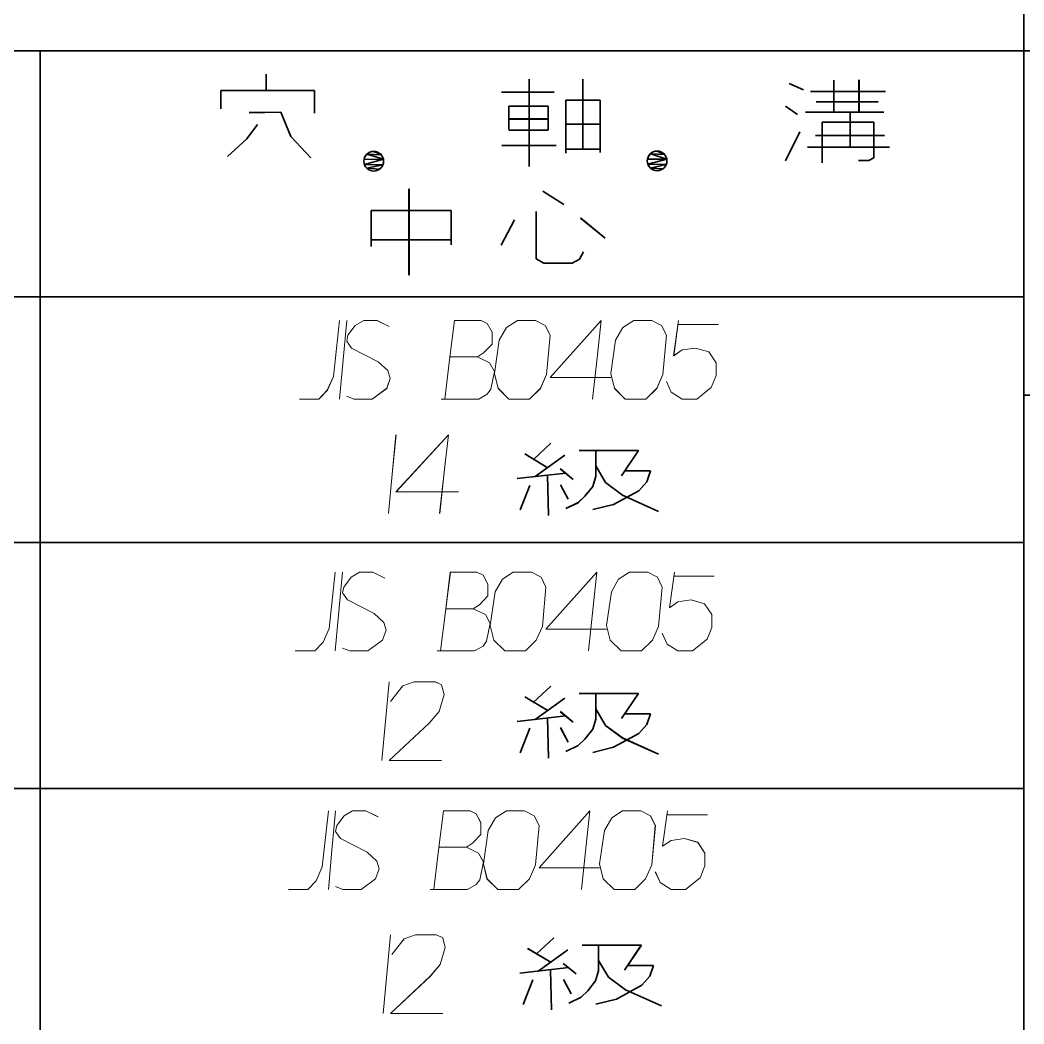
# Model space of a CAD drawing. Header units: millimetres. Extents: x 1333 to 104182, y -62616 to -5704.
# Drawn here: x 51233.66 to 51254.07, y -62596.07 to -62575.65 of the extents above; entities that cross this region are included whole.
import ezdxf

# ---------------------------------------------------------------- set-up
doc = ezdxf.new("R2010")
doc.units = ezdxf.units.MM
doc.header["$LTSCALE"] = 0.5
doc.layers.add('08', color=1, linetype='Continuous')

# ---------------------------------------------------------------- blocks, each defined once
blk = doc.blocks.new('999')
at = {"color": 7, "lineweight": 35}
for p, q in [((75114.978, -11823.12), (75475.513, -11823.12)), ((75414.978, -11823.12), (75414.978, -11898.12)), ((75114.978, -11838.12), (75474.978, -11838.12)), ((75234.978, -11853.12), (75474.978, -11853.12)), ((75474.978, -11868.12), (75294.978, -11868.12))]:
    blk.add_line(p, q, dxfattribs=at)
at = {"color": 7, "lineweight": 35, "ltscale": 0.008194}
blk.add_line((75428.771, -11824.547), (75428.771, -11825.531), dxfattribs=at)
at = {"color": 7, "lineweight": 35, "ltscale": 0.044495}
blk.add_line((75444.804, -11824.836), (75444.804, -11830.175), dxfattribs=at)
at = {"color": 7, "lineweight": 35, "ltscale": 0.035538}
blk.add_line((75448.075, -11824.847), (75448.075, -11829.111), dxfattribs=at)
at = {"color": 7, "lineweight": 35, "ltscale": 0.007961}
blk.add_line((75460.665, -11825.112), (75461.538, -11825.5), dxfattribs=at)
at = {"color": 7, "lineweight": 35, "ltscale": 0.016248}
blk.add_line((75463.384, -11824.913), (75463.384, -11826.863), dxfattribs=at)
at = {"color": 7, "lineweight": 35, "ltscale": 0.016525}
blk.add_line((75464.921, -11824.88), (75464.921, -11826.863), dxfattribs=at)
at = {"color": 7, "lineweight": 35, "ltscale": 0.047644}
blk.add_line((75425.997, -11825.531), (75431.714, -11825.531), dxfattribs=at)
at = {"color": 7, "lineweight": 35, "ltscale": 0.009323}
blk.add_line((75425.997, -11826.649), (75425.997, -11825.531), dxfattribs=at)
at = {"color": 7, "lineweight": 35, "ltscale": 0.011584}
blk.add_line((75431.714, -11825.531), (75431.714, -11826.921), dxfattribs=at)
at = {"color": 7, "lineweight": 35, "ltscale": 0.026721}
blk.add_line((75443.112, -11825.633), (75446.318, -11825.633), dxfattribs=at)
at = {"color": 7, "lineweight": 35, "ltscale": 0.038135}
blk.add_line((75461.969, -11825.6), (75466.545, -11825.6), dxfattribs=at)
at = {"color": 7, "lineweight": 35, "ltscale": 0.017505}
for p, q in [((75447.036, -11826.121), (75449.137, -11826.121)), ((75447.036, -11827.594), (75449.137, -11827.594)), ((75447.036, -11829.122), (75449.137, -11829.122))]:
    blk.add_line(p, q, dxfattribs=at)
at = {"color": 7, "lineweight": 35, "ltscale": 0.027048}
blk.add_line((75447.036, -11829.366), (75447.036, -11826.121), dxfattribs=at)
at = {"color": 7, "lineweight": 35, "ltscale": 0.026678}
blk.add_line((75449.137, -11826.121), (75449.137, -11829.322), dxfattribs=at)
at = {"color": 7, "lineweight": 35, "ltscale": 0.031494}
blk.add_line((75462.312, -11826.231), (75466.091, -11826.231), dxfattribs=at)
at = {"color": 7, "lineweight": 35, "ltscale": 0.016067}
blk.add_line((75427.722, -11826.887), (75429.65, -11826.853), dxfattribs=at)
at = {"color": 7, "lineweight": 35, "ltscale": 0.01343}
blk.add_line((75429.65, -11826.853), (75430.259, -11828.345), dxfattribs=at)
at = {"color": 7, "lineweight": 35, "ltscale": 0.020081}
for p, q in [((75443.554, -11826.497), (75445.964, -11826.497)), ((75443.554, -11827.273), (75445.964, -11827.273)), ((75445.964, -11827.959), (75443.554, -11827.959))]:
    blk.add_line(p, q, dxfattribs=at)
at = {"color": 7, "lineweight": 35, "ltscale": 0.011816}
blk.add_line((75443.554, -11827.915), (75443.554, -11826.497), dxfattribs=at)
at = {"color": 7, "lineweight": 35, "ltscale": 0.012186}
blk.add_line((75445.964, -11826.497), (75445.964, -11827.959), dxfattribs=at)
at = {"color": 7, "lineweight": 35, "ltscale": 0.007469}
blk.add_line((75460.432, -11826.486), (75461.162, -11827.007), dxfattribs=at)
at = {"color": 7, "lineweight": 35, "ltscale": 0.03988}
blk.add_line((75461.648, -11826.863), (75466.434, -11826.863), dxfattribs=at)
at = {"color": 7, "lineweight": 35, "ltscale": 0.017722}
blk.add_line((75464.379, -11826.863), (75464.379, -11828.989), dxfattribs=at)
at = {"color": 7, "lineweight": 35, "ltscale": 0.009085}
blk.add_line((75428.229, -11827.599), (75427.588, -11828.48), dxfattribs=at)
at = {"color": 7, "lineweight": 35, "ltscale": 0.02616}
blk.add_line((75462.676, -11827.461), (75465.816, -11827.461), dxfattribs=at)
at = {"color": 7, "lineweight": 35, "ltscale": 0.02077}
blk.add_line((75462.676, -11829.953), (75462.676, -11827.461), dxfattribs=at)
at = {"color": 7, "lineweight": 35, "ltscale": 0.018094}
blk.add_line((75465.816, -11827.461), (75465.816, -11829.632), dxfattribs=at)
at = {"color": 7, "lineweight": 35, "ltscale": 0.016422}
blk.add_line((75460.444, -11829.82), (75461.305, -11828.048), dxfattribs=at)
at = {"color": 7, "lineweight": 35, "ltscale": 0.01339}
blk.add_line((75427.588, -11828.48), (75426.402, -11829.565), dxfattribs=at)
at = {"color": 7, "lineweight": 35, "ltscale": 0.014779}
blk.add_line((75430.259, -11828.345), (75431.478, -11829.633), dxfattribs=at)
at = {"color": 7, "lineweight": 35, "ltscale": 0.034998}
blk.add_line((75462.268, -11828.28), (75466.467, -11828.28), dxfattribs=at)
at = {"color": 7, "lineweight": 35, "ltscale": 0.008787}
blk.add_line((75434.906, -11829.414), (75435.911, -11829.733), dxfattribs=at)
at = {"color": 7, "lineweight": 35, "ltscale": 0.007298}
blk.add_line((75435.78, -11829.461), (75434.906, -11829.414), dxfattribs=at)
at = {"color": 7, "lineweight": 35, "ltscale": 0.004215}
for p, q in [((75435.322, -11829.248), (75435.78, -11829.461)), ((75452.609, -11829.23), (75453.067, -11829.444))]:
    blk.add_line(p, q, dxfattribs=at)
at = {"color": 7, "lineweight": 35, "ltscale": 0.027539}
blk.add_line((75443.146, -11828.89), (75446.45, -11828.89), dxfattribs=at)
at = {"color": 7, "lineweight": 35, "ltscale": 0.008776}
blk.add_line((75452.194, -11829.397), (75453.197, -11829.716), dxfattribs=at)
at = {"color": 7, "lineweight": 35, "ltscale": 0.007286}
blk.add_line((75453.067, -11829.444), (75452.194, -11829.397), dxfattribs=at)
at = {"color": 7, "lineweight": 35, "ltscale": 0.041724}
blk.add_line((75461.77, -11828.989), (75466.776, -11828.989), dxfattribs=at)
at = {"color": 7, "lineweight": 35, "ltscale": 0.009827}
for p, q in [((75434.732, -11829.734), (75435.911, -11829.733)), ((75435.911, -11829.733), (75434.732, -11829.734)), ((75452.018, -11829.717), (75453.197, -11829.716)), ((75453.197, -11829.716), (75452.018, -11829.717))]:
    blk.add_line(p, q, dxfattribs=at)
at = {"color": 7, "lineweight": 35, "ltscale": 0.009973}
for p, q in [((75435.911, -11829.733), (75434.758, -11830.054)), ((75453.197, -11829.716), (75452.045, -11830.038))]:
    blk.add_line(p, q, dxfattribs=at)
at = {"color": 7, "lineweight": 35, "ltscale": 0.009339}
for p, q in [((75434.758, -11830.054), (75435.879, -11830.071)), ((75452.045, -11830.038), (75453.165, -11830.054))]:
    blk.add_line(p, q, dxfattribs=at)
at = {"color": 7, "lineweight": 35, "ltscale": 0.008293}
for p, q in [((75453.165, -11830.054), (75452.192, -11830.264)), ((75446.715, -11864.41), (75447.184, -11865.288)), ((75446.894, -11879.767), (75447.363, -11880.645))]:
    blk.add_line(p, q, dxfattribs=at)
at = {"color": 7, "lineweight": 35, "ltscale": 0.005164}
blk.add_line((75465.517, -11829.804), (75464.897, -11829.804), dxfattribs=at)
at = {"color": 7, "lineweight": 35, "ltscale": 0.002874}
blk.add_line((75465.816, -11829.632), (75465.517, -11829.804), dxfattribs=at)
at = {"color": 7, "lineweight": 35, "ltscale": 0.008292}
blk.add_line((75435.879, -11830.071), (75434.906, -11830.281), dxfattribs=at)
at = {"color": 7, "lineweight": 35, "ltscale": 0.006446}
for p, q in [((75434.906, -11830.281), (75435.678, -11830.33)), ((75452.192, -11830.264), (75452.964, -11830.313))]:
    blk.add_line(p, q, dxfattribs=at)
at = {"color": 7, "lineweight": 35, "ltscale": 0.043878}
blk.add_line((75437.474, -11831.529), (75437.474, -11836.794), dxfattribs=at)
at = {"color": 7, "lineweight": 35, "ltscale": 0.012576}
blk.add_line((75445.643, -11831.682), (75446.913, -11832.497), dxfattribs=at)
at = {"color": 7, "lineweight": 35, "ltscale": 0.040601}
for p, q in [((75435.165, -11832.854), (75440.037, -11832.854)), ((75435.165, -11834.637), (75440.037, -11834.637))]:
    blk.add_line(p, q, dxfattribs=at)
at = {"color": 7, "lineweight": 35, "ltscale": 0.018365}
blk.add_line((75435.165, -11835.058), (75435.165, -11832.854), dxfattribs=at)
at = {"color": 7, "lineweight": 35, "ltscale": 0.017517}
blk.add_line((75440.037, -11832.854), (75440.037, -11834.956), dxfattribs=at)
at = {"color": 7, "lineweight": 35, "ltscale": 0.02406}
blk.add_line((75445.236, -11832.922), (75445.236, -11835.809), dxfattribs=at)
at = {"color": 7, "lineweight": 35, "ltscale": 0.014554}
blk.add_line((75443.913, -11833.431), (75443.1, -11834.977), dxfattribs=at)
at = {"color": 7, "lineweight": 35, "ltscale": 0.016273}
blk.add_line((75447.93, -11833.313), (75449.439, -11834.552), dxfattribs=at)
at = {"color": 7, "lineweight": 35, "ltscale": 0.004257}
blk.add_line((75447.868, -11835.819), (75448.123, -11835.376), dxfattribs=at)
at = {"color": 7, "lineweight": 35, "ltscale": 0.004455}
blk.add_line((75445.236, -11835.809), (75445.699, -11836.076), dxfattribs=at)
at = {"color": 7, "lineweight": 35, "ltscale": 0.014355}
blk.add_line((75445.699, -11836.076), (75447.421, -11836.076), dxfattribs=at)
at = {"color": 7, "lineweight": 35, "ltscale": 0.004297}
blk.add_line((75447.421, -11836.076), (75447.868, -11835.819), dxfattribs=at)
at = {"color": 7, "lineweight": 35, "ltscale": 0.012234}
for p, q in [((75446.124, -11847.06), (75445.05, -11848.061)), ((75446.124, -11861.876), (75445.05, -11862.877))]:
    blk.add_line(p, q, dxfattribs=at)
at = {"color": 7, "lineweight": 35, "ltscale": 0.013328}
for p, q in [((75444.533, -11847.702), (75445.901, -11848.531)), ((75444.712, -11877.876), (75446.08, -11878.704))]:
    blk.add_line(p, q, dxfattribs=at)
at = {"color": 7, "lineweight": 35, "ltscale": 0.018495}
for p, q in [((75446.975, -11847.789), (75445.174, -11849.087)), ((75446.975, -11862.605), (75445.174, -11863.903))]:
    blk.add_line(p, q, dxfattribs=at)
at = {"color": 7, "lineweight": 35, "ltscale": 0.030115}
for p, q in [((75447.851, -11847.505), (75451.464, -11847.505)), ((75447.851, -11862.321), (75451.464, -11862.321)), ((75448.029, -11877.678), (75451.643, -11877.678))]:
    blk.add_line(p, q, dxfattribs=at)
at = {"color": 7, "lineweight": 35, "ltscale": 0.013083}
for p, q in [((75448.861, -11847.505), (75448.861, -11849.075)), ((75448.861, -11862.321), (75448.861, -11863.891)), ((75449.04, -11877.678), (75449.04, -11879.248))]:
    blk.add_line(p, q, dxfattribs=at)
at = {"color": 7, "lineweight": 35, "ltscale": 0.015362}
for p, q in [((75451.464, -11847.505), (75450.441, -11849.038)), ((75451.643, -11877.678), (75450.619, -11879.211))]:
    blk.add_line(p, q, dxfattribs=at)
at = {"color": 7, "lineweight": 35, "ltscale": 0.024924}
for p, q in [((75444.064, -11849.211), (75447.036, -11848.877)), ((75444.064, -11864.027), (75447.036, -11863.693)), ((75444.243, -11879.384), (75447.215, -11879.05))]:
    blk.add_line(p, q, dxfattribs=at)
at = {"color": 7, "lineweight": 35, "ltscale": 0.020496}
for p, q in [((75445.924, -11849.002), (75445.987, -11851.461)), ((75445.924, -11863.818), (75445.987, -11866.276))]:
    blk.add_line(p, q, dxfattribs=at)
at = {"color": 7, "lineweight": 35, "ltscale": 0.008474}
for p, q in [((75446.704, -11848.617), (75447.492, -11849.26)), ((75446.704, -11863.433), (75447.492, -11864.076))]:
    blk.add_line(p, q, dxfattribs=at)
at = {"color": 7, "lineweight": 35, "ltscale": 0.009837}
for p, q in [((75448.861, -11848.444), (75449.466, -11849.458)), ((75448.861, -11863.26), (75449.466, -11864.274)), ((75449.04, -11878.617), (75449.645, -11879.631))]:
    blk.add_line(p, q, dxfattribs=at)
at = {"color": 7, "lineweight": 35, "ltscale": 0.013049}
for p, q in [((75450.638, -11848.741), (75452.204, -11848.741)), ((75450.638, -11863.557), (75452.204, -11863.557)), ((75450.817, -11878.914), (75452.383, -11878.914))]:
    blk.add_line(p, q, dxfattribs=at)
at = {"color": 7, "lineweight": 35, "ltscale": 0.005862}
for p, q in [((75452.204, -11848.741), (75451.982, -11849.409)), ((75452.204, -11863.557), (75451.982, -11864.224))]:
    blk.add_line(p, q, dxfattribs=at)
at = {"color": 7, "lineweight": 35, "ltscale": 0.013404}
for p, q in [((75444.852, -11849.631), (75444.26, -11851.127)), ((75444.852, -11864.447), (75444.26, -11865.943)), ((75445.032, -11879.804), (75444.441, -11881.3))]:
    blk.add_line(p, q, dxfattribs=at)
at = {"color": 7, "lineweight": 35, "ltscale": 0.00829}
blk.add_line((75446.715, -11849.594), (75447.184, -11850.471), dxfattribs=at)
at = {"color": 7, "lineweight": 35, "ltscale": 0.005376}
for p, q in [((75448.861, -11849.075), (75448.677, -11849.693)), ((75449.04, -11879.248), (75448.856, -11879.866))]:
    blk.add_line(p, q, dxfattribs=at)
at = {"color": 7, "lineweight": 35, "ltscale": 0.010647}
blk.add_line((75449.466, -11849.458), (75450.489, -11850.224), dxfattribs=at)
at = {"color": 7, "lineweight": 35, "ltscale": 0.006121}
for p, q in [((75451.982, -11849.409), (75451.488, -11849.952)), ((75451.982, -11864.224), (75451.488, -11864.768)), ((75452.162, -11879.581), (75451.668, -11880.125))]:
    blk.add_line(p, q, dxfattribs=at)
at = {"color": 7, "lineweight": 35, "ltscale": 0.00637}
blk.add_line((75448.677, -11849.693), (75448.195, -11850.286), dxfattribs=at)
at = {"color": 7, "lineweight": 35, "ltscale": 0.014628}
blk.add_line((75451.488, -11849.952), (75449.947, -11850.793), dxfattribs=at)
at = {"color": 7, "lineweight": 35, "ltscale": 0.020169}
blk.add_line((75450.489, -11850.224), (75452.698, -11851.213), dxfattribs=at)
at = {"color": 7, "lineweight": 35, "ltscale": 0.00685}
for p, q in [((75447.788, -11850.682), (75447.048, -11851.04)), ((75447.788, -11865.498), (75447.048, -11865.856)), ((75447.968, -11880.855), (75447.228, -11881.213))]:
    blk.add_line(p, q, dxfattribs=at)
at = {"color": 7, "lineweight": 35, "ltscale": 0.004731}
for p, q in [((75448.195, -11850.286), (75447.788, -11850.682)), ((75448.195, -11865.102), (75447.788, -11865.498)), ((75448.375, -11880.459), (75447.968, -11880.855))]:
    blk.add_line(p, q, dxfattribs=at)
at = {"color": 7, "lineweight": 35, "ltscale": 0.010798}
blk.add_line((75449.947, -11850.793), (75448.689, -11851.102), dxfattribs=at)
at = {"color": 7, "lineweight": 35, "ltscale": 0.013327}
blk.add_line((75444.533, -11862.519), (75445.901, -11863.347), dxfattribs=at)
at = {"color": 7, "lineweight": 35, "ltscale": 0.01536}
blk.add_line((75451.464, -11862.321), (75450.441, -11863.853), dxfattribs=at)
at = {"color": 7, "lineweight": 35, "ltscale": 0.005373}
blk.add_line((75448.861, -11863.891), (75448.677, -11864.509), dxfattribs=at)
at = {"color": 7, "lineweight": 35, "ltscale": 0.010649}
blk.add_line((75449.466, -11864.274), (75450.489, -11865.04), dxfattribs=at)
at = {"color": 7, "lineweight": 35, "ltscale": 0.006372}
blk.add_line((75448.677, -11864.509), (75448.195, -11865.102), dxfattribs=at)
at = {"color": 7, "lineweight": 35, "ltscale": 0.014629}
blk.add_line((75451.488, -11864.768), (75449.947, -11865.609), dxfattribs=at)
at = {"color": 7, "lineweight": 35, "ltscale": 0.020168}
blk.add_line((75450.489, -11865.04), (75452.698, -11866.029), dxfattribs=at)
at = {"color": 7, "lineweight": 35, "ltscale": 0.010797}
blk.add_line((75449.947, -11865.609), (75448.689, -11865.918), dxfattribs=at)
at = {"color": 7, "lineweight": 35, "ltscale": 0.012225}
blk.add_line((75446.302, -11877.233), (75445.23, -11878.234), dxfattribs=at)
at = {"color": 7, "lineweight": 35, "ltscale": 0.018496}
blk.add_line((75447.153, -11877.962), (75445.353, -11879.26), dxfattribs=at)
at = {"color": 7, "lineweight": 35, "ltscale": 0.008484}
blk.add_line((75446.882, -11878.79), (75447.672, -11879.433), dxfattribs=at)
at = {"color": 7, "lineweight": 35, "ltscale": 0.005858}
blk.add_line((75452.383, -11878.914), (75452.162, -11879.581), dxfattribs=at)
at = {"color": 7, "lineweight": 35, "ltscale": 0.020497}
blk.add_line((75446.103, -11879.175), (75446.168, -11881.633), dxfattribs=at)
at = {"color": 7, "lineweight": 35, "ltscale": 0.010659}
blk.add_line((75449.645, -11879.631), (75450.669, -11880.397), dxfattribs=at)
at = {"color": 7, "lineweight": 35, "ltscale": 0.006362}
blk.add_line((75448.856, -11879.866), (75448.375, -11880.459), dxfattribs=at)
at = {"color": 7, "lineweight": 35, "ltscale": 0.01464}
blk.add_line((75451.668, -11880.125), (75450.126, -11880.966), dxfattribs=at)
at = {"color": 7, "lineweight": 35, "ltscale": 0.020157}
blk.add_line((75450.669, -11880.397), (75452.877, -11881.386), dxfattribs=at)
at = {"color": 7, "lineweight": 35, "ltscale": 0.010786}
blk.add_line((75450.126, -11880.966), (75448.869, -11881.275), dxfattribs=at)
at = {"color": 7, "lineweight": 13}
for points in [[(75433.231, -11839.565), (75432.862, -11842.985), (75432.493, -11843.825), (75431.976, -11844.365), (75430.794, -11844.365)], [(75433.231, -11844.365), (75433.453, -11841.965), (75433.675, -11839.565)], [(75433.675, -11844.185), (75434.118, -11844.365), (75435.226, -11844.365), (75436.112, -11843.705), (75436.334, -11843.105), (75436.186, -11842.625), (75435.595, -11842.085), (75433.97, -11841.245), (75433.675, -11840.825), (75433.748, -11840.465), (75434.192, -11839.865), (75434.709, -11839.565), (75435.521, -11839.565), (75436.26, -11839.925)], [(75439.436, -11844.365), (75441.725, -11844.365), (75442.242, -11844.065), (75442.464, -11843.765), (75442.685, -11842.685), (75442.39, -11842.145), (75441.651, -11841.785), (75442.021, -11841.545), (75442.538, -11841.005), (75442.538, -11840.285), (75442.242, -11839.745), (75441.873, -11839.565), (75440.248, -11839.565), (75439.953, -11841.965), (75439.657, -11844.365)], [(75448.668, -11844.365), (75448.964, -11841.665), (75449.185, -11839.565), (75446.083, -11843.045), (75449.776, -11843.045)], [(75453.174, -11843.285), (75453.469, -11843.945), (75454.134, -11844.365), (75455.02, -11844.365), (75455.906, -11843.645), (75456.202, -11842.925), (75456.202, -11842.145), (75455.759, -11841.485), (75454.946, -11841.245), (75454.134, -11841.365), (75453.617, -11841.725), (75453.912, -11839.565)], [(75453.912, -11839.805), (75456.35, -11839.805)], [(75441.651, -11841.785), (75439.953, -11841.785)], [(75436.681, -11846.543), (75436.452, -11848.943), (75436.224, -11851.343)], [(75439.343, -11851.343), (75439.648, -11848.643), (75439.876, -11846.543), (75436.681, -11850.023), (75440.485, -11850.023)], [(75432.977, -11854.929), (75432.608, -11858.349), (75432.239, -11859.189), (75431.722, -11859.729), (75430.54, -11859.729)], [(75432.977, -11859.729), (75433.199, -11857.329), (75433.421, -11854.929)], [(75433.421, -11859.549), (75433.864, -11859.729), (75434.971, -11859.729), (75435.858, -11859.069), (75436.079, -11858.469), (75435.932, -11857.989), (75435.341, -11857.449), (75433.716, -11856.609), (75433.421, -11856.189), (75433.494, -11855.829), (75433.937, -11855.229), (75434.455, -11854.929), (75435.267, -11854.929), (75436.006, -11855.289)], [(75439.182, -11859.729), (75441.471, -11859.729), (75441.988, -11859.429), (75442.21, -11859.129), (75442.431, -11858.049), (75442.136, -11857.509), (75441.397, -11857.149), (75441.767, -11856.909), (75442.284, -11856.369), (75442.284, -11855.649), (75441.988, -11855.109), (75441.619, -11854.929), (75439.994, -11854.929), (75439.698, -11857.329), (75439.403, -11859.729)], [(75448.414, -11859.729), (75448.709, -11857.029), (75448.931, -11854.929), (75445.829, -11858.409), (75449.522, -11858.409)], [(75452.919, -11858.649), (75453.215, -11859.309), (75453.88, -11859.729), (75454.766, -11859.729), (75455.652, -11859.009), (75455.948, -11858.289), (75455.948, -11857.509), (75455.505, -11856.849), (75454.692, -11856.609), (75453.88, -11856.729), (75453.363, -11857.089), (75453.658, -11854.929)], [(75453.658, -11855.169), (75456.095, -11855.169)], [(75441.397, -11857.149), (75439.698, -11857.149)], [(75436.271, -11861.614), (75436.043, -11864.014), (75435.816, -11866.414)], [(75439.459, -11866.414), (75436.271, -11866.414), (75438.7, -11864.134), (75439.307, -11863.414), (75439.611, -11862.394), (75439.459, -11861.794), (75439.079, -11861.614), (75437.789, -11861.614), (75437.106, -11861.854), (75436.347, -11862.814)], [(75432.555, -11869.486), (75432.186, -11872.906), (75431.817, -11873.746), (75431.3, -11874.286), (75430.118, -11874.286)], [(75432.555, -11874.286), (75432.777, -11871.886), (75432.999, -11869.486)], [(75432.999, -11874.106), (75433.442, -11874.286), (75434.55, -11874.286), (75435.436, -11873.626), (75435.658, -11873.026), (75435.51, -11872.546), (75434.919, -11872.006), (75433.294, -11871.166), (75432.999, -11870.746), (75433.072, -11870.386), (75433.516, -11869.786), (75434.033, -11869.486), (75434.845, -11869.486), (75435.584, -11869.846)], [(75438.76, -11874.286), (75441.049, -11874.286), (75441.566, -11873.986), (75441.788, -11873.686), (75442.009, -11872.606), (75441.714, -11872.066), (75440.975, -11871.706), (75441.345, -11871.466), (75441.862, -11870.926), (75441.862, -11870.206), (75441.566, -11869.666), (75441.197, -11869.486), (75439.572, -11869.486), (75439.277, -11871.886), (75438.981, -11874.286)], [(75447.992, -11874.286), (75448.288, -11871.586), (75448.509, -11869.486), (75445.407, -11872.966), (75449.1, -11872.966)], [(75452.498, -11873.206), (75452.793, -11873.866), (75453.458, -11874.286), (75454.344, -11874.286), (75455.23, -11873.566), (75455.526, -11872.846), (75455.526, -11872.066), (75455.083, -11871.406), (75454.27, -11871.166), (75453.458, -11871.286), (75452.941, -11871.646), (75453.236, -11869.486)], [(75453.236, -11869.726), (75455.674, -11869.726)], [(75440.975, -11871.706), (75439.277, -11871.706)], [(75436.346, -11877.05), (75436.119, -11879.45), (75435.891, -11881.85)], [(75439.534, -11881.85), (75436.346, -11881.85), (75438.775, -11879.57), (75439.382, -11878.85), (75439.686, -11877.83), (75439.534, -11877.23), (75439.155, -11877.05), (75437.864, -11877.05), (75437.181, -11877.29), (75436.422, -11878.25)]]:
    blk.add_lwpolyline(points, dxfattribs=at)
for points in [[(75444.827, -11844.365), (75445.492, -11843.705), (75445.861, -11842.865), (75446.083, -11840.465), (75445.788, -11839.865), (75445.197, -11839.565), (75444.089, -11839.565), (75443.424, -11839.985), (75442.981, -11840.765), (75442.685, -11842.805), (75442.907, -11843.705), (75443.572, -11844.365)], [(75451.918, -11844.365), (75452.583, -11843.705), (75452.952, -11842.865), (75453.174, -11840.465), (75452.878, -11839.865), (75452.287, -11839.565), (75451.179, -11839.565), (75450.515, -11839.985), (75450.072, -11840.765), (75449.776, -11842.805), (75449.998, -11843.705), (75450.662, -11844.365)], [(75444.573, -11859.729), (75445.238, -11859.069), (75445.607, -11858.229), (75445.829, -11855.829), (75445.533, -11855.229), (75444.943, -11854.929), (75443.835, -11854.929), (75443.17, -11855.349), (75442.727, -11856.129), (75442.431, -11858.169), (75442.653, -11859.069), (75443.318, -11859.729)], [(75451.664, -11859.729), (75452.329, -11859.069), (75452.698, -11858.229), (75452.919, -11855.829), (75452.624, -11855.229), (75452.033, -11854.929), (75450.925, -11854.929), (75450.261, -11855.349), (75449.817, -11856.129), (75449.522, -11858.169), (75449.743, -11859.069), (75450.408, -11859.729)], [(75444.151, -11874.286), (75444.816, -11873.626), (75445.185, -11872.786), (75445.407, -11870.386), (75445.112, -11869.786), (75444.521, -11869.486), (75443.413, -11869.486), (75442.748, -11869.906), (75442.305, -11870.686), (75442.009, -11872.726), (75442.231, -11873.626), (75442.896, -11874.286)], [(75451.242, -11874.286), (75451.907, -11873.626), (75452.276, -11872.786), (75452.498, -11870.386), (75452.202, -11869.786), (75451.611, -11869.486), (75450.503, -11869.486), (75449.839, -11869.906), (75449.396, -11870.686), (75449.1, -11872.726), (75449.322, -11873.626), (75449.986, -11874.286)]]:
    blk.add_lwpolyline(points, close=True, dxfattribs=at)
at = {"color": 7, "lineweight": 35}
for centre in [(75435.322, -11829.847), (75452.609, -11829.831)]:
    blk.add_circle(centre, 0.6, dxfattribs=at)

msp = doc.modelspace()

# ---------------------------------------------------------------- linework, layer by layer
at = {"color": 7, "lineweight": 35}
for p, q in [((51254.067, -62452.279), (51254.067, -62577.423)), ((51134.067, -62576.279), (51254.245, -62576.279)), ((51234.067, -62576.279), (51234.067, -62601.279)), ((51254.067, -62577.423), (51254.067, -62606.279)), ((51134.067, -62581.279), (51254.067, -62581.279)), ((51281.067, -62583.279), (51254.067, -62583.279)), ((51174.067, -62586.279), (51254.067, -62586.279)), ((51254.067, -62591.279), (51194.067, -62591.279))]:
    msp.add_line(p, q, dxfattribs=at)
at = {"color": 7, "lineweight": 35, "ltscale": 0.008194}
msp.add_line((51238.665, -62576.755), (51238.665, -62577.082), dxfattribs=at)
at = {"color": 7, "lineweight": 35, "ltscale": 0.044495}
msp.add_line((51244.009, -62576.851), (51244.009, -62578.631), dxfattribs=at)
at = {"color": 7, "lineweight": 35, "ltscale": 0.035538}
msp.add_line((51245.099, -62576.855), (51245.099, -62578.276), dxfattribs=at)
at = {"color": 7, "lineweight": 35, "ltscale": 0.016248}
msp.add_line((51250.202, -62576.877), (51250.202, -62577.527), dxfattribs=at)
at = {"color": 7, "lineweight": 35, "ltscale": 0.016525}
msp.add_line((51250.714, -62576.866), (51250.714, -62577.527), dxfattribs=at)
at = {"color": 7, "lineweight": 35, "ltscale": 0.047644}
msp.add_line((51237.74, -62577.082), (51239.646, -62577.082), dxfattribs=at)
at = {"color": 7, "lineweight": 35, "ltscale": 0.009323}
msp.add_line((51237.74, -62577.455), (51237.74, -62577.082), dxfattribs=at)
at = {"color": 7, "lineweight": 35, "ltscale": 0.011584}
msp.add_line((51239.646, -62577.082), (51239.646, -62577.546), dxfattribs=at)
at = {"color": 7, "lineweight": 35, "ltscale": 0.026721}
msp.add_line((51243.445, -62577.117), (51244.514, -62577.117), dxfattribs=at)
at = {"color": 7, "lineweight": 35, "ltscale": 0.007961}
msp.add_line((51249.296, -62576.943), (51249.587, -62577.072), dxfattribs=at)
at = {"color": 7, "lineweight": 35, "ltscale": 0.038135}
msp.add_line((51249.73, -62577.106), (51251.256, -62577.106), dxfattribs=at)
at = {"color": 7, "lineweight": 35, "ltscale": 0.017505}
for p, q in [((51244.753, -62577.279), (51245.453, -62577.279)), ((51244.753, -62577.77), (51245.453, -62577.77)), ((51244.753, -62578.28), (51245.453, -62578.28))]:
    msp.add_line(p, q, dxfattribs=at)
at = {"color": 7, "lineweight": 35, "ltscale": 0.027048}
msp.add_line((51244.753, -62578.361), (51244.753, -62577.279), dxfattribs=at)
at = {"color": 7, "lineweight": 35, "ltscale": 0.026678}
msp.add_line((51245.453, -62577.279), (51245.453, -62578.346), dxfattribs=at)
at = {"color": 7, "lineweight": 35, "ltscale": 0.031494}
msp.add_line((51249.845, -62577.316), (51251.104, -62577.316), dxfattribs=at)
at = {"color": 7, "lineweight": 35, "ltscale": 0.016067}
msp.add_line((51238.315, -62577.534), (51238.958, -62577.523), dxfattribs=at)
at = {"color": 7, "lineweight": 35, "ltscale": 0.01343}
msp.add_line((51238.958, -62577.523), (51239.161, -62578.021), dxfattribs=at)
at = {"color": 7, "lineweight": 35, "ltscale": 0.020081}
for p, q in [((51243.592, -62577.405), (51244.396, -62577.405)), ((51243.592, -62577.663), (51244.396, -62577.663)), ((51244.396, -62577.892), (51243.592, -62577.892))]:
    msp.add_line(p, q, dxfattribs=at)
at = {"color": 7, "lineweight": 35, "ltscale": 0.011816}
msp.add_line((51243.592, -62577.877), (51243.592, -62577.405), dxfattribs=at)
at = {"color": 7, "lineweight": 35, "ltscale": 0.012186}
msp.add_line((51244.396, -62577.405), (51244.396, -62577.892), dxfattribs=at)
at = {"color": 7, "lineweight": 35, "ltscale": 0.007469}
msp.add_line((51249.218, -62577.401), (51249.461, -62577.574), dxfattribs=at)
at = {"color": 7, "lineweight": 35, "ltscale": 0.03988}
msp.add_line((51249.624, -62577.527), (51251.219, -62577.527), dxfattribs=at)
at = {"color": 7, "lineweight": 35, "ltscale": 0.017722}
msp.add_line((51250.534, -62577.527), (51250.534, -62578.235), dxfattribs=at)
at = {"color": 7, "lineweight": 35, "ltscale": 0.02616}
msp.add_line((51249.966, -62577.726), (51251.013, -62577.726), dxfattribs=at)
at = {"color": 7, "lineweight": 35, "ltscale": 0.02077}
msp.add_line((51249.966, -62578.557), (51249.966, -62577.726), dxfattribs=at)
at = {"color": 7, "lineweight": 35, "ltscale": 0.018094}
msp.add_line((51251.013, -62577.726), (51251.013, -62578.45), dxfattribs=at)
at = {"color": 7, "lineweight": 35, "ltscale": 0.009085}
msp.add_line((51238.484, -62577.772), (51238.27, -62578.066), dxfattribs=at)
at = {"color": 7, "lineweight": 35, "ltscale": 0.016422}
msp.add_line((51249.222, -62578.512), (51249.509, -62577.922), dxfattribs=at)
at = {"color": 7, "lineweight": 35, "ltscale": 0.01339}
msp.add_line((51238.27, -62578.066), (51237.875, -62578.427), dxfattribs=at)
at = {"color": 7, "lineweight": 35, "ltscale": 0.014779}
msp.add_line((51239.161, -62578.021), (51239.567, -62578.45), dxfattribs=at)
at = {"color": 7, "lineweight": 35, "ltscale": 0.034998}
msp.add_line((51249.83, -62577.999), (51251.23, -62577.999), dxfattribs=at)
at = {"color": 7, "lineweight": 35, "ltscale": 0.004215}
for p, q in [((51240.848, -62578.321), (51241.001, -62578.393)), ((51246.61, -62578.316), (51246.763, -62578.387))]:
    msp.add_line(p, q, dxfattribs=at)
at = {"color": 7, "lineweight": 35, "ltscale": 0.027539}
msp.add_line((51243.456, -62578.202), (51244.558, -62578.202), dxfattribs=at)
at = {"color": 7, "lineweight": 35, "ltscale": 0.041724}
msp.add_line((51249.664, -62578.235), (51251.333, -62578.235), dxfattribs=at)
at = {"color": 7, "lineweight": 35, "ltscale": 0.009827}
for p, q in [((51240.651, -62578.484), (51241.044, -62578.483)), ((51241.044, -62578.483), (51240.651, -62578.484)), ((51246.414, -62578.478), (51246.807, -62578.478)), ((51246.807, -62578.478), (51246.414, -62578.478))]:
    msp.add_line(p, q, dxfattribs=at)
at = {"color": 7, "lineweight": 35, "ltscale": 0.009973}
for p, q in [((51241.044, -62578.483), (51240.66, -62578.59)), ((51246.807, -62578.478), (51246.422, -62578.585))]:
    msp.add_line(p, q, dxfattribs=at)
at = {"color": 7, "lineweight": 35, "ltscale": 0.008787}
msp.add_line((51240.709, -62578.377), (51241.044, -62578.483), dxfattribs=at)
at = {"color": 7, "lineweight": 35, "ltscale": 0.007298}
msp.add_line((51241.001, -62578.393), (51240.709, -62578.377), dxfattribs=at)
at = {"color": 7, "lineweight": 35, "ltscale": 0.008776}
msp.add_line((51246.472, -62578.371), (51246.807, -62578.478), dxfattribs=at)
at = {"color": 7, "lineweight": 35, "ltscale": 0.007286}
msp.add_line((51246.763, -62578.387), (51246.472, -62578.371), dxfattribs=at)
at = {"color": 7, "lineweight": 35, "ltscale": 0.005164}
msp.add_line((51250.913, -62578.507), (51250.707, -62578.507), dxfattribs=at)
at = {"color": 7, "lineweight": 35, "ltscale": 0.002874}
msp.add_line((51251.013, -62578.45), (51250.913, -62578.507), dxfattribs=at)
at = {"color": 7, "lineweight": 35, "ltscale": 0.009339}
for p, q in [((51240.66, -62578.59), (51241.034, -62578.596)), ((51246.422, -62578.585), (51246.796, -62578.59))]:
    msp.add_line(p, q, dxfattribs=at)
at = {"color": 7, "lineweight": 35, "ltscale": 0.008292}
msp.add_line((51241.034, -62578.596), (51240.709, -62578.666), dxfattribs=at)
at = {"color": 7, "lineweight": 35, "ltscale": 0.006446}
for p, q in [((51240.709, -62578.666), (51240.967, -62578.682)), ((51246.472, -62578.66), (51246.729, -62578.677))]:
    msp.add_line(p, q, dxfattribs=at)
at = {"color": 7, "lineweight": 35, "ltscale": 0.008293}
for p, q in [((51246.796, -62578.59), (51246.472, -62578.66)), ((51244.646, -62590.042), (51244.802, -62590.335)), ((51244.706, -62595.161), (51244.862, -62595.454))]:
    msp.add_line(p, q, dxfattribs=at)
at = {"color": 7, "lineweight": 35, "ltscale": 0.043878}
msp.add_line((51241.565, -62579.082), (51241.565, -62580.837), dxfattribs=at)
at = {"color": 7, "lineweight": 35, "ltscale": 0.012576}
msp.add_line((51244.289, -62579.133), (51244.712, -62579.405), dxfattribs=at)
at = {"color": 7, "lineweight": 35, "ltscale": 0.040601}
for p, q in [((51240.796, -62579.524), (51242.42, -62579.524)), ((51240.796, -62580.118), (51242.42, -62580.118))]:
    msp.add_line(p, q, dxfattribs=at)
at = {"color": 7, "lineweight": 35, "ltscale": 0.018365}
msp.add_line((51240.796, -62580.258), (51240.796, -62579.524), dxfattribs=at)
at = {"color": 7, "lineweight": 35, "ltscale": 0.017517}
msp.add_line((51242.42, -62579.524), (51242.42, -62580.224), dxfattribs=at)
at = {"color": 7, "lineweight": 35, "ltscale": 0.02406}
msp.add_line((51244.153, -62579.546), (51244.153, -62580.509), dxfattribs=at)
at = {"color": 7, "lineweight": 35, "ltscale": 0.014554}
msp.add_line((51243.712, -62579.716), (51243.441, -62580.231), dxfattribs=at)
at = {"color": 7, "lineweight": 35, "ltscale": 0.016273}
msp.add_line((51245.051, -62579.676), (51245.554, -62580.09), dxfattribs=at)
at = {"color": 7, "lineweight": 35, "ltscale": 0.004257}
msp.add_line((51245.03, -62580.512), (51245.115, -62580.364), dxfattribs=at)
at = {"color": 7, "lineweight": 35, "ltscale": 0.004455}
msp.add_line((51244.153, -62580.509), (51244.307, -62580.598), dxfattribs=at)
at = {"color": 7, "lineweight": 35, "ltscale": 0.004297}
msp.add_line((51244.881, -62580.598), (51245.03, -62580.512), dxfattribs=at)
at = {"color": 7, "lineweight": 35, "ltscale": 0.014355}
msp.add_line((51244.307, -62580.598), (51244.881, -62580.598), dxfattribs=at)
at = {"color": 7, "lineweight": 35, "ltscale": 0.012234}
for p, q in [((51244.449, -62584.259), (51244.091, -62584.593)), ((51244.449, -62589.198), (51244.091, -62589.531))]:
    msp.add_line(p, q, dxfattribs=at)
at = {"color": 7, "lineweight": 35, "ltscale": 0.030115}
for p, q in [((51245.024, -62584.407), (51246.229, -62584.407)), ((51245.024, -62589.346), (51246.229, -62589.346)), ((51245.084, -62594.465), (51246.289, -62594.465))]:
    msp.add_line(p, q, dxfattribs=at)
at = {"color": 7, "lineweight": 35, "ltscale": 0.013083}
for p, q in [((51245.361, -62584.407), (51245.361, -62584.93)), ((51245.361, -62589.346), (51245.361, -62589.869)), ((51245.421, -62594.465), (51245.421, -62594.988))]:
    msp.add_line(p, q, dxfattribs=at)
at = {"color": 7, "lineweight": 35, "ltscale": 0.015362}
for p, q in [((51246.229, -62584.407), (51245.888, -62584.918)), ((51246.289, -62594.465), (51245.947, -62594.976))]:
    msp.add_line(p, q, dxfattribs=at)
at = {"color": 7, "lineweight": 35, "ltscale": 0.013328}
for p, q in [((51243.918, -62584.473), (51244.375, -62584.749)), ((51243.978, -62594.531), (51244.434, -62594.807))]:
    msp.add_line(p, q, dxfattribs=at)
at = {"color": 7, "lineweight": 35, "ltscale": 0.018495}
for p, q in [((51244.732, -62584.502), (51244.132, -62584.935)), ((51244.732, -62589.441), (51244.132, -62589.873))]:
    msp.add_line(p, q, dxfattribs=at)
at = {"color": 7, "lineweight": 35, "ltscale": 0.024924}
for p, q in [((51243.762, -62584.976), (51244.753, -62584.865)), ((51243.762, -62589.914), (51244.753, -62589.803)), ((51243.822, -62595.033), (51244.813, -62594.922))]:
    msp.add_line(p, q, dxfattribs=at)
at = {"color": 7, "lineweight": 35, "ltscale": 0.008474}
for p, q in [((51244.642, -62584.778), (51244.905, -62584.992)), ((51244.642, -62589.717), (51244.905, -62589.931))]:
    msp.add_line(p, q, dxfattribs=at)
at = {"color": 7, "lineweight": 35, "ltscale": 0.009837}
for p, q in [((51245.361, -62584.72), (51245.563, -62585.058)), ((51245.361, -62589.659), (51245.563, -62589.997)), ((51245.421, -62594.778), (51245.623, -62595.116))]:
    msp.add_line(p, q, dxfattribs=at)
at = {"color": 7, "lineweight": 35, "ltscale": 0.013049}
for p, q in [((51245.954, -62584.819), (51246.476, -62584.819)), ((51245.954, -62589.758), (51246.476, -62589.758)), ((51246.013, -62594.877), (51246.535, -62594.877))]:
    msp.add_line(p, q, dxfattribs=at)
at = {"color": 7, "lineweight": 35, "ltscale": 0.005862}
for p, q in [((51246.476, -62584.819), (51246.401, -62585.042)), ((51246.476, -62589.758), (51246.401, -62589.98))]:
    msp.add_line(p, q, dxfattribs=at)
at = {"color": 7, "lineweight": 35, "ltscale": 0.020496}
for p, q in [((51244.382, -62584.906), (51244.403, -62585.726)), ((51244.382, -62589.845), (51244.403, -62590.664))]:
    msp.add_line(p, q, dxfattribs=at)
at = {"color": 7, "lineweight": 35, "ltscale": 0.005376}
for p, q in [((51245.361, -62584.93), (51245.3, -62585.137)), ((51245.421, -62594.988), (51245.359, -62595.194))]:
    msp.add_line(p, q, dxfattribs=at)
at = {"color": 7, "lineweight": 35, "ltscale": 0.010647}
msp.add_line((51245.563, -62585.058), (51245.904, -62585.314), dxfattribs=at)
at = {"color": 7, "lineweight": 35, "ltscale": 0.006121}
for p, q in [((51246.401, -62585.042), (51246.237, -62585.223)), ((51246.401, -62589.98), (51246.237, -62590.162)), ((51246.461, -62595.099), (51246.297, -62595.281))]:
    msp.add_line(p, q, dxfattribs=at)
at = {"color": 7, "lineweight": 35, "ltscale": 0.013404}
for p, q in [((51244.025, -62585.116), (51243.828, -62585.614)), ((51244.025, -62590.055), (51243.828, -62590.553)), ((51244.085, -62595.174), (51243.888, -62595.672))]:
    msp.add_line(p, q, dxfattribs=at)
at = {"color": 7, "lineweight": 35, "ltscale": 0.00829}
msp.add_line((51244.646, -62585.104), (51244.802, -62585.396), dxfattribs=at)
at = {"color": 7, "lineweight": 35, "ltscale": 0.00637}
msp.add_line((51245.3, -62585.137), (51245.139, -62585.334), dxfattribs=at)
at = {"color": 7, "lineweight": 35, "ltscale": 0.014628}
msp.add_line((51246.237, -62585.223), (51245.723, -62585.503), dxfattribs=at)
at = {"color": 7, "lineweight": 35, "ltscale": 0.00685}
for p, q in [((51245.003, -62585.466), (51244.757, -62585.586)), ((51245.003, -62590.405), (51244.757, -62590.524)), ((51245.063, -62595.524), (51244.817, -62595.643))]:
    msp.add_line(p, q, dxfattribs=at)
at = {"color": 7, "lineweight": 35, "ltscale": 0.004731}
for p, q in [((51245.139, -62585.334), (51245.003, -62585.466)), ((51245.139, -62590.273), (51245.003, -62590.405)), ((51245.199, -62595.392), (51245.063, -62595.524))]:
    msp.add_line(p, q, dxfattribs=at)
at = {"color": 7, "lineweight": 35, "ltscale": 0.020169}
msp.add_line((51245.904, -62585.314), (51246.64, -62585.643), dxfattribs=at)
at = {"color": 7, "lineweight": 35, "ltscale": 0.010798}
msp.add_line((51245.723, -62585.503), (51245.304, -62585.606), dxfattribs=at)
at = {"color": 7, "lineweight": 35, "ltscale": 0.01536}
msp.add_line((51246.229, -62589.346), (51245.888, -62589.857), dxfattribs=at)
at = {"color": 7, "lineweight": 35, "ltscale": 0.013327}
msp.add_line((51243.918, -62589.412), (51244.375, -62589.688), dxfattribs=at)
at = {"color": 7, "lineweight": 35, "ltscale": 0.005373}
msp.add_line((51245.361, -62589.869), (51245.3, -62590.075), dxfattribs=at)
at = {"color": 7, "lineweight": 35, "ltscale": 0.006372}
msp.add_line((51245.3, -62590.075), (51245.139, -62590.273), dxfattribs=at)
at = {"color": 7, "lineweight": 35, "ltscale": 0.010649}
msp.add_line((51245.563, -62589.997), (51245.904, -62590.252), dxfattribs=at)
at = {"color": 7, "lineweight": 35, "ltscale": 0.014629}
msp.add_line((51246.237, -62590.162), (51245.723, -62590.442), dxfattribs=at)
at = {"color": 7, "lineweight": 35, "ltscale": 0.020168}
msp.add_line((51245.904, -62590.252), (51246.64, -62590.582), dxfattribs=at)
at = {"color": 7, "lineweight": 35, "ltscale": 0.010797}
msp.add_line((51245.723, -62590.442), (51245.304, -62590.545), dxfattribs=at)
at = {"color": 7, "lineweight": 35, "ltscale": 0.012225}
msp.add_line((51244.508, -62594.317), (51244.151, -62594.65), dxfattribs=at)
at = {"color": 7, "lineweight": 35, "ltscale": 0.018496}
msp.add_line((51244.792, -62594.56), (51244.192, -62594.992), dxfattribs=at)
at = {"color": 7, "lineweight": 35, "ltscale": 0.008484}
msp.add_line((51244.702, -62594.836), (51244.965, -62595.05), dxfattribs=at)
at = {"color": 7, "lineweight": 35, "ltscale": 0.005858}
msp.add_line((51246.535, -62594.877), (51246.461, -62595.099), dxfattribs=at)
at = {"color": 7, "lineweight": 35, "ltscale": 0.020497}
msp.add_line((51244.442, -62594.964), (51244.463, -62595.783), dxfattribs=at)
at = {"color": 7, "lineweight": 35, "ltscale": 0.006362}
msp.add_line((51245.359, -62595.194), (51245.199, -62595.392), dxfattribs=at)
at = {"color": 7, "lineweight": 35, "ltscale": 0.010659}
msp.add_line((51245.623, -62595.116), (51245.964, -62595.371), dxfattribs=at)
at = {"color": 7, "lineweight": 35, "ltscale": 0.01464}
msp.add_line((51246.297, -62595.281), (51245.783, -62595.561), dxfattribs=at)
at = {"color": 7, "lineweight": 35, "ltscale": 0.020157}
msp.add_line((51245.964, -62595.371), (51246.7, -62595.701), dxfattribs=at)
at = {"color": 7, "lineweight": 35, "ltscale": 0.010786}
msp.add_line((51245.783, -62595.561), (51245.364, -62595.664), dxfattribs=at)
at = {"color": 7, "lineweight": 13}
for points in [[(51240.151, -62581.761), (51240.028, -62582.901), (51239.905, -62583.181), (51239.733, -62583.361), (51239.339, -62583.361)], [(51240.151, -62583.361), (51240.225, -62582.561), (51240.299, -62581.761)], [(51240.299, -62583.301), (51240.447, -62583.361), (51240.816, -62583.361), (51241.112, -62583.141), (51241.185, -62582.941), (51241.136, -62582.781), (51240.939, -62582.601), (51240.398, -62582.321), (51240.299, -62582.181), (51240.324, -62582.061), (51240.471, -62581.861), (51240.644, -62581.761), (51240.915, -62581.761), (51241.161, -62581.881)], [(51242.219, -62583.361), (51242.983, -62583.361), (51243.155, -62583.261), (51243.229, -62583.161), (51243.303, -62582.801), (51243.204, -62582.621), (51242.958, -62582.501), (51243.081, -62582.421), (51243.253, -62582.241), (51243.253, -62582.001), (51243.155, -62581.821), (51243.032, -62581.761), (51242.49, -62581.761), (51242.392, -62582.561), (51242.293, -62583.361)], [(51245.297, -62583.361), (51245.395, -62582.461), (51245.469, -62581.761), (51244.435, -62582.921), (51245.666, -62582.921)], [(51246.799, -62583.001), (51246.897, -62583.221), (51247.119, -62583.361), (51247.414, -62583.361), (51247.71, -62583.121), (51247.808, -62582.881), (51247.808, -62582.621), (51247.66, -62582.401), (51247.39, -62582.321), (51247.119, -62582.361), (51246.946, -62582.481), (51247.045, -62581.761)], [(51247.045, -62581.841), (51247.857, -62581.841)], [(51242.958, -62582.501), (51242.392, -62582.501)], [(51241.301, -62584.087), (51241.225, -62584.887), (51241.149, -62585.687)], [(51242.189, -62585.687), (51242.29, -62584.787), (51242.366, -62584.087), (51241.301, -62585.247), (51242.569, -62585.247)], [(51240.067, -62586.882), (51239.943, -62588.022), (51239.82, -62588.302), (51239.648, -62588.482), (51239.254, -62588.482)], [(51240.067, -62588.482), (51240.14, -62587.682), (51240.214, -62586.882)], [(51240.214, -62588.422), (51240.362, -62588.482), (51240.731, -62588.482), (51241.027, -62588.262), (51241.101, -62588.062), (51241.051, -62587.902), (51240.854, -62587.722), (51240.313, -62587.442), (51240.214, -62587.302), (51240.239, -62587.182), (51240.387, -62586.982), (51240.559, -62586.882), (51240.83, -62586.882), (51241.076, -62587.002)], [(51242.135, -62588.482), (51242.898, -62588.482), (51243.07, -62588.382), (51243.144, -62588.282), (51243.218, -62587.922), (51243.12, -62587.742), (51242.873, -62587.622), (51242.996, -62587.542), (51243.169, -62587.362), (51243.169, -62587.122), (51243.07, -62586.942), (51242.947, -62586.882), (51242.406, -62586.882), (51242.307, -62587.682), (51242.209, -62588.482)], [(51245.212, -62588.482), (51245.311, -62587.582), (51245.385, -62586.882), (51244.35, -62588.042), (51245.581, -62588.042)], [(51246.714, -62588.122), (51246.813, -62588.342), (51247.034, -62588.482), (51247.33, -62588.482), (51247.625, -62588.242), (51247.723, -62588.002), (51247.723, -62587.742), (51247.576, -62587.522), (51247.305, -62587.442), (51247.034, -62587.482), (51246.862, -62587.602), (51246.96, -62586.882)], [(51246.96, -62586.962), (51247.773, -62586.962)], [(51242.873, -62587.622), (51242.307, -62587.622)], [(51241.164, -62589.11), (51241.089, -62589.91), (51241.013, -62590.71)], [(51242.227, -62590.71), (51241.164, -62590.71), (51241.974, -62589.95), (51242.177, -62589.71), (51242.278, -62589.37), (51242.227, -62589.17), (51242.101, -62589.11), (51241.67, -62589.11), (51241.443, -62589.19), (51241.19, -62589.51)], [(51239.926, -62591.734), (51239.803, -62592.874), (51239.68, -62593.154), (51239.507, -62593.334), (51239.114, -62593.334)], [(51239.926, -62593.334), (51240, -62592.534), (51240.074, -62591.734)], [(51240.074, -62593.274), (51240.221, -62593.334), (51240.591, -62593.334), (51240.886, -62593.114), (51240.96, -62592.914), (51240.911, -62592.754), (51240.714, -62592.574), (51240.172, -62592.294), (51240.074, -62592.154), (51240.098, -62592.034), (51240.246, -62591.834), (51240.418, -62591.734), (51240.689, -62591.734), (51240.935, -62591.854)], [(51241.994, -62593.334), (51242.757, -62593.334), (51242.93, -62593.234), (51243.003, -62593.134), (51243.077, -62592.774), (51242.979, -62592.594), (51242.733, -62592.474), (51242.856, -62592.394), (51243.028, -62592.214), (51243.028, -62591.974), (51242.93, -62591.794), (51242.807, -62591.734), (51242.265, -62591.734), (51242.166, -62592.534), (51242.068, -62593.334)], [(51245.072, -62593.334), (51245.17, -62592.434), (51245.244, -62591.734), (51244.21, -62592.894), (51245.441, -62592.894)], [(51246.573, -62592.974), (51246.672, -62593.194), (51246.893, -62593.334), (51247.189, -62593.334), (51247.484, -62593.094), (51247.583, -62592.854), (51247.583, -62592.594), (51247.435, -62592.374), (51247.164, -62592.294), (51246.893, -62592.334), (51246.721, -62592.454), (51246.82, -62591.734)], [(51246.82, -62591.814), (51247.632, -62591.814)], [(51242.733, -62592.474), (51242.166, -62592.474)], [(51241.19, -62594.256), (51241.114, -62595.056), (51241.038, -62595.856)], [(51242.252, -62595.856), (51241.19, -62595.856), (51241.999, -62595.096), (51242.202, -62594.856), (51242.303, -62594.516), (51242.252, -62594.316), (51242.126, -62594.256), (51241.696, -62594.256), (51241.468, -62594.336), (51241.215, -62594.656)]]:
    msp.add_lwpolyline(points, dxfattribs=at)
for points in [[(51244.017, -62583.361), (51244.238, -62583.141), (51244.361, -62582.861), (51244.435, -62582.061), (51244.337, -62581.861), (51244.14, -62581.761), (51243.77, -62581.761), (51243.549, -62581.901), (51243.401, -62582.161), (51243.303, -62582.841), (51243.377, -62583.141), (51243.598, -62583.361)], [(51246.38, -62583.361), (51246.602, -62583.141), (51246.725, -62582.861), (51246.799, -62582.061), (51246.7, -62581.861), (51246.503, -62581.761), (51246.134, -62581.761), (51245.912, -62581.901), (51245.765, -62582.161), (51245.666, -62582.841), (51245.74, -62583.141), (51245.962, -62583.361)], [(51243.932, -62588.482), (51244.154, -62588.262), (51244.277, -62587.982), (51244.35, -62587.182), (51244.252, -62586.982), (51244.055, -62586.882), (51243.686, -62586.882), (51243.464, -62587.022), (51243.316, -62587.282), (51243.218, -62587.962), (51243.292, -62588.262), (51243.513, -62588.482)], [(51246.295, -62588.482), (51246.517, -62588.262), (51246.64, -62587.982), (51246.714, -62587.182), (51246.616, -62586.982), (51246.419, -62586.882), (51246.049, -62586.882), (51245.828, -62587.022), (51245.68, -62587.282), (51245.581, -62587.962), (51245.655, -62588.262), (51245.877, -62588.482)], [(51243.791, -62593.334), (51244.013, -62593.114), (51244.136, -62592.834), (51244.21, -62592.034), (51244.111, -62591.834), (51243.914, -62591.734), (51243.545, -62591.734), (51243.324, -62591.874), (51243.176, -62592.134), (51243.077, -62592.814), (51243.151, -62593.114), (51243.373, -62593.334)], [(51246.155, -62593.334), (51246.376, -62593.114), (51246.5, -62592.834), (51246.573, -62592.034), (51246.475, -62591.834), (51246.278, -62591.734), (51245.909, -62591.734), (51245.687, -62591.874), (51245.539, -62592.134), (51245.441, -62592.814), (51245.515, -62593.114), (51245.736, -62593.334)]]:
    msp.add_lwpolyline(points, close=True, dxfattribs=at)
at = {"color": 7, "lineweight": 35}
for centre in [(51240.848, -62578.521), (51246.61, -62578.516)]:
    msp.add_circle(centre, 0.2, dxfattribs=at)

# ---------------------------------------------------------------- block references
at = {"layer": '08', "color": 55, "xscale": 0.3333333333430346, "yscale": 0.3333333333357587, "zscale": 0.3333333333333333}
msp.add_blockref('999', (26095.741, -58635.239), dxfattribs=at)

doc.saveas('drawing.dxf')
